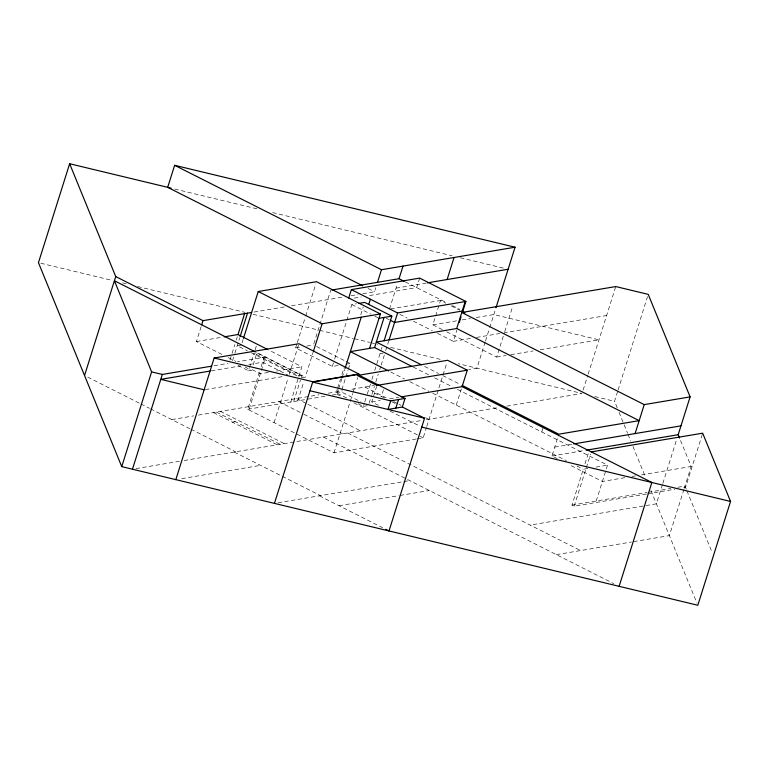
<?xml version="1.0" encoding="UTF-8"?>
<svg xmlns="http://www.w3.org/2000/svg" width="769" height="769" viewBox="0 0 769 769"><rect width="100%" height="100%" fill="white"/><g stroke="black" fill="none" stroke-linecap="round" stroke-linejoin="round"><path stroke-width="0.58" stroke-dasharray="3.85 2.88" d="M221.972 354.432L196.422 341.542L201.699 324.816M229.941 360.094L231.7 354.538M232.046 353.423L234.853 344.541M236.256 340.09L237.304 336.755M232.507 360.719L234.535 354.278M234.881 353.211L239.726 337.841M242.081 342.763L243.139 339.398M238.006 365.458L248.531 370.764L249.223 368.572M249.56 367.476L254.058 353.24L256.971 352.75L301.909 375.435L301.112 377.944M255.135 349.808L256.942 344.089M253.136 364.91L256.971 352.75M416.24 438.984L333.996 452.835L247.724 409.281L259.739 371.177M261.152 366.698L264.103 357.306M249.185 409.031L265.565 357.066L237.458 361.795M338.149 365.477L332.314 366.457L295.632 347.934L296.978 343.676M297.315 342.609L305.312 317.232M305.668 316.117L315.819 283.915M274.072 422.585L288.202 377.752M289.269 374.378L298.574 344.868M290.759 402.033L301.871 366.784L268.708 350.039M293.681 401.543L300.41 380.194M313.819 343.801L330.718 290.211M297.805 400.841L303.822 381.751M302.15 377.771L305.245 377.252L313.137 352.221M332.314 366.457L334.332 360.055M334.669 358.998L351.827 304.572L356.489 303.784M346.656 397.967L336.197 392.69L337.274 389.277M337.629 388.143L340.504 379.059M341.936 374.513L344.079 367.697M360.767 314.79L363.247 306.908M332.285 395.035L336.918 394.257L338.331 389.768M338.687 388.653L341.869 378.559M342.224 377.435L344.695 369.581M341.907 389.575L345.492 378.223M345.848 377.079L347.992 370.264M348.357 369.13L350.145 363.449L345.915 361.315M362.833 293.729L374.522 291.759L375.849 287.568M333.996 452.835L352.692 393.545M353.058 392.401L357.729 377.579M389.46 309.09L397.39 283.934M358.162 403.773L363.391 406.417L364.448 403.052M364.804 401.927L366.928 395.199M367.284 394.074L370.466 383.981M371.879 379.492L373.292 375.003M374.714 370.514L376.483 364.91M376.829 363.785L381.039 350.453M381.376 349.376L382.058 347.223M369.091 403.331L371.562 395.477M371.917 394.353L374.397 386.499M375.81 382.02L378.281 374.167M379.703 369.678L380.761 366.313M381.116 365.188L384.654 353.971M385.682 350.693L388.739 340.994M378.502 405.35L371.754 401.956L376.627 386.499M384.471 397.996L381.318 396.41L384.029 387.826M419.682 278.109L416.683 287.606L367.207 295.94M442.415 329.661L432.832 324.826L435.273 317.088M435.619 315.982L440.502 300.496L445.828 303.178M437.571 333.381L453.335 341.34L456.844 330.199M417.404 438.791L423.19 437.811L426.439 427.535M426.795 426.391L442.665 376.051M443.021 374.916L446.933 362.535M456.267 405.109L461.39 388.835M485.162 342.051L476.924 368.178L468.715 369.562M485.527 340.917L489.382 328.671M489.728 327.584L495.621 308.888M446.674 331.814L496.707 357.076L504.377 332.737L606.635 315.521M504.724 331.631L512.808 306.004M541.78 431.957L543.164 427.564M557.179 458.632L551.921 455.979L558.448 435.283M583.123 390.075L587.785 375.301M588.141 374.167L615.758 286.558M646.46 494.034L574.183 506.204L571.992 505.098L583.296 469.244L587.91 468.465M585.007 463.813L589.112 450.788M574.183 506.204L590.592 454.162M617.228 407.906L614.527 401.293L617.728 391.123M618.084 389.998L647.536 296.603M596.225 501.013L607.529 465.158L457.113 389.22M662.465 484.557L656.39 503.82L530.139 525.083M662.82 483.422L676.749 439.243M683.929 489.44L669.376 535.609L632.685 541.789M684.285 488.315L691.168 466.504L679.969 439.099M702.318 434.312L685.564 487.45L680.825 488.248M371.754 401.956L380.213 400.447M253.981 312.06L285.664 306.725M291.528 305.735L342.945 297.074M351.135 295.7L358.152 294.517M396.073 288.125L426.237 283.05M354.249 298.122L361.315 296.93M196.422 341.542L221.837 337.255M390.623 308.898L440.502 300.496M241.37 345.012L237.246 345.704L247.387 350.827M295.632 347.934L301.198 347.002M306.773 346.06L313.464 344.935M432.832 324.826L457.468 320.683M462.159 319.885L470.368 318.51M476.242 317.52L493.833 314.55L598.955 339.85L539.021 349.943M213.974 365.756L228.066 363.381M211.264 370.85L240.61 365.909M248.829 364.525L262.565 362.209L287.856 374.984M248.531 370.764L251.444 370.274L245.138 367.092M268.381 372.417L260.297 373.782L249.656 368.409M276.465 371.062L301.871 366.784M380.021 353.692L383.01 353.182M453.335 341.34L471.897 338.216M476.53 337.428L499.735 333.525M346.156 364.122L350.145 363.449M205.333 389.595L282.079 376.666M301.909 375.435L298.987 375.926L254.058 353.24M496.707 357.076L506.108 355.489M510.808 354.701L533.138 350.933M171.823 419.576L193.769 415.875M198.383 415.097L318.933 394.795M328.363 393.209L342.493 390.825M351.923 389.239L374.157 385.49M336.197 392.69L341.186 391.844L361.065 401.879M247.724 409.281L305.687 399.515M307.946 399.14L326.489 396.016M232.334 422.123L235.247 421.633M389.537 398.88L398.871 397.304M363.391 406.417L367.38 405.744M135.969 468.619L179.408 461.294M184.099 460.506L421.681 420.489M426.391 419.701L498.6 407.532M506.829 406.147L582.046 393.478L458.276 363.699M181.734 478.645L260.585 465.37M554.718 447.116L572.444 444.136M551.921 455.979L584.959 450.413M277.993 502.782L402.668 481.788M403.84 481.586L409.704 480.596M339.042 505.723L398.832 495.649M400.005 495.447L429.342 490.507M595.994 467.1L607.529 465.158M624.88 477.664L602.396 481.452L568.743 464.466M631.983 476.472L635.53 475.876M641.452 474.877L691.168 466.504M571.992 505.098L647.123 492.448M648.305 492.247L670.789 488.459M677.893 487.258L684.996 486.066L686.457 489.651M647.642 493.833L674.894 489.247M556.371 554.641L631.503 541.991M174.688 189.02L257.461 208.937M272.62 212.58L452.153 255.789M460.314 257.75L503.455 268.131M40.786 263.229L111.986 280.358M122.492 282.886L127.164 284.011M137.661 286.539L244.927 312.349M253.078 314.319L318.366 330.026M319.539 330.305L353.346 338.447M354.509 338.725L369.668 342.368M370.831 342.657L377.829 344.339M390.652 347.425L440.781 359.488M594.802 396.554L614.527 401.293M374.551 393.094L381.318 396.41M390.066 411.155L419.643 426.026M405.273 281.848L447.154 302.996M452.403 305.639L459.766 309.359M451.153 305.87L459.67 310.167M368.101 288.51L374.522 291.759M399.842 314.329L407.099 318.001M413.405 321.182L432.322 330.728M386.221 318.231L389.354 319.817M351.827 304.572L370.648 314.079M374.83 316.194L377.964 317.77M424.546 366.409L438.484 373.446M442.771 375.608L459.92 384.269M413.174 367.034L429.246 375.147M434.61 377.858L451.749 386.509M390.739 372.023L404.552 379.002M409.867 381.684L428.823 391.248M432.726 393.219L566.33 460.669M576.933 466.024L583.296 469.244M316.578 346.502L344.858 360.786M364.881 387.057L386.173 397.804M393.622 401.562L397.881 403.715M398.948 404.254L401.072 405.33M425.555 417.692L428.746 419.297M391.825 401.716L396.025 403.831M257.605 353.202L305.245 377.252M336.918 394.257L342.234 396.939M353.923 402.841L419.288 435.84M420.268 436.34L423.19 437.811M251.453 352.875L298.997 376.877M228.364 357.662L235.814 361.42M296.555 398.563L306.927 403.802M307.965 404.331L360.421 430.813M347.665 432.957L580.605 550.566M278.724 401.562L302.823 413.732M303.87 414.27L342.589 433.812M323.422 437.042L406.513 478.981M407.57 479.52L613.806 583.642M220.443 411.386L284.319 443.626M216.32 412.078L280.185 444.328M213.398 412.569L277.273 444.818M87.724 377.118L139.881 403.446M140.948 403.985L149.465 408.281M150.532 408.82L189.914 428.708M190.981 429.246L235.689 451.816M234.228 452.066L320.51 495.621M319.404 495.813L382.664 527.745M686.909 490.747L712.094 552.411M619.026 412.319L627.581 433.264M628.033 434.37L630.734 440.983M632.983 446.491L645.585 477.357M650.987 490.584L696.916 603.059"/><path stroke-width="1.15" d="M171.189 188.174L69.643 163.739L38.45 262.671L121.742 466.629L697.819 605.261L730.55 501.446L702.674 433.178L591.303 451.893M84.532 375.503L115.725 276.571L69.643 163.739M495.976 307.763L515.067 247.224L174.64 165.306L167.69 187.338L362.737 285.808M121.742 466.629L151.618 371.879L114.408 280.752L254.923 351.693M132.451 469.205L162.326 374.455L211.629 366.15M201.699 324.816L203.016 320.644L251.636 312.454M175.813 479.645L214.167 358.008L298.93 343.733L358.863 373.984L358.45 375.301M224.144 336.87L238.006 334.534L244.59 313.637M240.072 336.726L247.512 313.146M243.494 338.273L258.24 291.518L316.511 281.704L380.386 313.954L369.524 348.405M313.492 351.077L322.105 323.768L380.386 313.954M274.446 503.378L312.8 381.741L358.863 373.984M348.693 298.064L351.356 289.615L419.682 278.109L465.908 301.448L462.467 312.377M345.05 368.457L361.219 317.184M368.726 304.505L370.389 299.228M377.502 282.329L381.472 269.727L515.067 247.224M401.207 396.91L462.082 386.653L467.273 370.187L376.973 385.404L357.345 375.483L357.758 374.167M388.614 370.946L350.356 351.635L374.59 347.55L384.077 317.443M331.891 290.009L399.044 278.705L403.014 266.093M384.096 340.754L391.854 316.136L364.669 302.409L358.825 303.39M389.085 339.917L397.583 312.954L465.908 301.448M376.973 385.404L377.281 384.423M385.836 529.351L389.008 530.946L424.555 418.23L387.97 409.435L402.331 407.012L405.032 398.438L390.681 400.851L387.97 409.435L309.965 390.748M395.862 408.108L398.563 399.524M447.116 279.532L454.066 257.5M421.335 364.785L376.32 342.061L456.709 328.526L461.756 312.493L615.758 286.558L648.238 294.373L690.101 396.891L678.181 434.706L679.527 438.003M462.207 311.07L465.207 301.563M459.304 322.403L461.054 316.838M635.098 433.581L644.23 404.619L690.101 396.891M619.122 586.324L651.862 482.471L462.082 386.653M427.391 282.848L508.117 269.256M379.011 318.299L391.854 316.136M462.909 310.945L394.584 322.451L390.402 320.346M210.081 371.052L160.779 379.357L204.141 389.796M357.345 375.483L447.645 360.277L467.273 370.187M573.626 443.934L680.969 425.853M586.141 450.211L678.181 434.706M214.167 358.008L312.8 381.741M390.681 400.851L312.695 382.087L357.652 374.513L405.032 398.438M730.55 501.446L421.758 427.093M151.618 371.879L162.326 374.455M174.64 165.306L381.472 269.727M399.044 278.705L404.234 281.319M462.861 311.781L464.985 312.858M461.756 312.493L644.23 404.619M456.709 328.526L639.183 420.643L558.794 434.187L462.063 385.346M351.356 289.615L397.583 312.954M374.59 347.55L412.097 366.496M258.24 291.518L322.105 323.768M402.331 407.012L424.555 418.23M238.006 334.534L267.641 349.491M115.725 276.571L203.016 320.644"/></g></svg>
